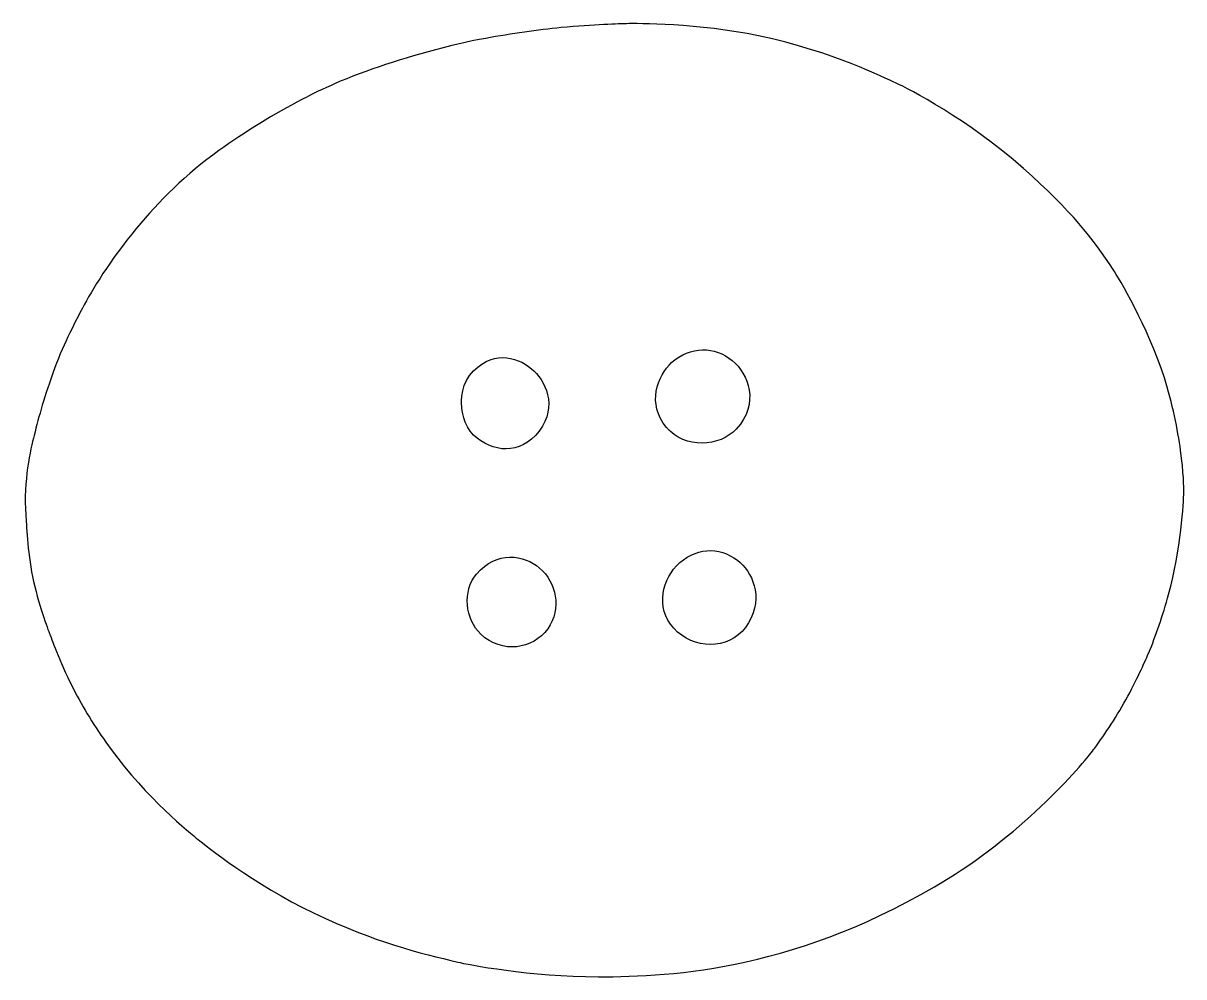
# Model space of a CAD drawing. Header units: centimetres. Extents: x -6.3 to 6.3, y -5.2 to 5.2.
import ezdxf

# ---------------------------------------------------------------- set-up
doc = ezdxf.new("R2010")
doc.units = ezdxf.units.CM
doc.header["$MEASUREMENT"] = 0
doc.layers.add('Camada 1', color=7, linetype='Continuous')

msp = doc.modelspace()

# ---------------------------------------------------------------- linework, layer by layer
at = {"layer": 'Camada 1'}
for points, knots in [([(5.69792, -2.13191), (5.58185, -2.34575), (5.45154, -2.54217), (5.33359, -2.7037), (5.33359, -2.7037), (5.29541, -2.75609), (5.1033, -2.99501), (4.80313, -3.28443), (4.80313, -3.28443), (4.52254, -3.55491), (4.14659, -3.86971), (3.74197, -4.11834), (3.74197, -4.11834), (2.12738, -5.11047), (0.76353, -5.18887), (-0.06938, -5.18887), (-0.06938, -5.18887), (-0.80016, -5.18887), (-1.50414, -5.05147), (-1.59611, -5.02951), (-1.59611, -5.02951), (-2.00677, -4.93066), (-2.49704, -4.8153), (-3.16829, -4.49352), (-3.16829, -4.49352), (-3.81808, -4.18187), (-4.35016, -3.7534), (-4.42466, -3.69321), (-4.42466, -3.69321), (-4.50118, -3.6313), (-4.99283, -3.23556), (-5.372, -2.71269), (-5.372, -2.71269), (-5.52252, -2.50473), (-5.65473, -2.29928), (-5.76081, -2.09412), (-5.76081, -2.09412), (-5.91543, -1.79556), (-6.01515, -1.5237), (-6.03727, -1.46404), (-6.03727, -1.46404), (-6.06098, -1.40065), (-6.16668, -1.12627), (-6.22634, -0.83137), (-6.22634, -0.83137), (-6.28262, -0.55263), (-6.29336, -0.25384), (-6.30034, -0.15973), (-6.30034, -0.15973), (-6.32804, 0.20722), (-6.24742, 0.55547), (-6.20975, 0.70548), (-6.20975, 0.70548), (-6.15482, 0.92064), (-6.10103, 1.12246), (-5.98295, 1.44364), (-5.98295, 1.44364), (-5.88434, 1.71201), (-5.74845, 1.96961), (-5.68363, 2.09115), (-5.68363, 2.09115), (-5.58065, 2.28451), (-5.38722, 2.60857), (-5.09337, 2.96256), (-5.09337, 2.96256), (-4.85686, 3.24733), (-4.55243, 3.55435), (-4.19971, 3.80624), (-4.19971, 3.80624), (-3.91452, 4.00994), (-3.58887, 4.20854), (-3.29518, 4.36242), (-3.29518, 4.36242), (-3.19096, 4.41695), (-2.94207, 4.54824), (-2.5217, 4.69651), (-2.5217, 4.69651), (-2.17123, 4.82015), (-1.67495, 4.96075), (-1.29279, 5.02877), (-1.29279, 5.02877), (-1.00894, 5.07931), (-0.72838, 5.121), (-0.47052, 5.14572), (-0.47052, 5.14572), (-0.11966, 5.17919), (0.1744, 5.18647), (0.23917, 5.18808), (0.23917, 5.18808), (0.345, 5.19083), (1.03149, 5.19353), (1.67506, 5.05605), (1.67506, 5.05605), (2.50643, 4.87854), (3.03978, 4.5997), (3.17358, 4.54204), (3.17358, 4.54204), (3.3055, 4.48513), (3.96688, 4.13778), (4.56076, 3.61232), (4.56076, 3.61232), (5.08299, 3.15038), (5.3189, 2.84447), (5.53758, 2.51089), (5.53758, 2.51089), (5.59547, 2.42196), (5.9099, 1.90192), (6.0945, 1.33278), (6.0945, 1.33278), (6.1825, 1.06018), (6.24055, 0.76512), (6.27111, 0.54371), (6.27111, 0.54371), (6.30471, 0.29908), (6.30606, 0.13903), (6.30606, 0.084), (6.30606, 0.084), (6.30606, -0.01347), (6.27325, -0.54243), (6.1403, -1.02521), (6.1403, -1.02521), (6.07725, -1.2541), (6.00086, -1.48019), (5.92474, -1.6609), (5.92474, -1.6609), (5.89863, -1.72331), (5.80291, -1.93887), (5.69792, -2.13191)], [0, 0, 0, 0, 0.03030303, 0.03030303, 0.03030303, 0.03030303, 0.06060606, 0.06060606, 0.06060606, 0.06060606, 0.09090909, 0.09090909, 0.09090909, 0.09090909, 0.12121212, 0.12121212, 0.12121212, 0.12121212, 0.15151515, 0.15151515, 0.15151515, 0.15151515, 0.18181818, 0.18181818, 0.18181818, 0.18181818, 0.21212121, 0.21212121, 0.21212121, 0.21212121, 0.24242424, 0.24242424, 0.24242424, 0.24242424, 0.27272727, 0.27272727, 0.27272727, 0.27272727, 0.3030303, 0.3030303, 0.3030303, 0.3030303, 0.33333333, 0.33333333, 0.33333333, 0.33333333, 0.36363636, 0.36363636, 0.36363636, 0.36363636, 0.39393939, 0.39393939, 0.39393939, 0.39393939, 0.42424242, 0.42424242, 0.42424242, 0.42424242, 0.45454545, 0.45454545, 0.45454545, 0.45454545, 0.48484848, 0.48484848, 0.48484848, 0.48484848, 0.51515152, 0.51515152, 0.51515152, 0.51515152, 0.54545455, 0.54545455, 0.54545455, 0.54545455, 0.57575758, 0.57575758, 0.57575758, 0.57575758, 0.60606061, 0.60606061, 0.60606061, 0.60606061, 0.63636364, 0.63636364, 0.63636364, 0.63636364, 0.66666667, 0.66666667, 0.66666667, 0.66666667, 0.6969697, 0.6969697, 0.6969697, 0.6969697, 0.72727273, 0.72727273, 0.72727273, 0.72727273, 0.75757576, 0.75757576, 0.75757576, 0.75757576, 0.78787879, 0.78787879, 0.78787879, 0.78787879, 0.81818182, 0.81818182, 0.81818182, 0.81818182, 0.84848485, 0.84848485, 0.84848485, 0.84848485, 0.87878788, 0.87878788, 0.87878788, 0.87878788, 0.90909091, 0.90909091, 0.90909091, 0.90909091, 0.93939394, 0.93939394, 0.93939394, 0.93939394, 1, 1, 1, 1]), ([(0.73095, 1.49831), (0.57516, 1.35626), (0.45959, 1.0477), (0.67354, 0.79182), (0.67354, 0.79182), (0.87473, 0.55245), (1.25467, 0.5814), (1.43488, 0.77473), (1.43488, 0.77473), (1.69301, 1.05244), (1.56421, 1.38023), (1.39122, 1.52075), (1.39122, 1.52075), (1.20075, 1.67542), (0.93389, 1.68352), (0.73095, 1.49831)], [0, 0, 0, 0, 0.2, 0.2, 0.2, 0.2, 0.4, 0.4, 0.4, 0.4, 0.6, 0.6, 0.6, 0.6, 1, 1, 1, 1]), ([(-1.46853, 1.35827), (-1.57801, 1.22471), (-1.55415, 1.00942), (-1.55415, 1.00942), (-1.55415, 1.00942), (-1.55415, 1.00942), (-1.53769, 0.81381), (-1.42461, 0.70824), (-1.42461, 0.70824), (-1.22443, 0.52163), (-0.91973, 0.48072), (-0.71116, 0.7534), (-0.71116, 0.7534), (-0.50285, 1.02626), (-0.64787, 1.30934), (-0.79617, 1.43192), (-0.79617, 1.43192), (-0.96519, 1.57168), (-1.23713, 1.64121), (-1.46853, 1.35827)], [0, 0, 0, 0, 0.16666667, 0.16666667, 0.16666667, 0.16666667, 0.33333333, 0.33333333, 0.33333333, 0.33333333, 0.5, 0.5, 0.5, 0.5, 0.66666667, 0.66666667, 0.66666667, 0.66666667, 1, 1, 1, 1]), ([(0.78374, -0.71594), (0.61012, -0.89506), (0.55347, -1.22518), (0.79498, -1.43513), (0.79498, -1.43513), (1.02803, -1.63833), (1.40297, -1.61822), (1.5692, -1.33401), (1.5692, -1.33401), (1.73658, -1.04818), (1.60502, -0.77383), (1.44715, -0.65326), (1.44715, -0.65326), (1.24805, -0.50123), (0.9822, -0.51046), (0.78374, -0.71594)], [0, 0, 0, 0, 0.2, 0.2, 0.2, 0.2, 0.4, 0.4, 0.4, 0.4, 0.6, 0.6, 0.6, 0.6, 1, 1, 1, 1]), ([(-1.39315, -0.80388), (-1.54841, -0.98525), (-1.51671, -1.29852), (-1.34545, -1.45928), (-1.34545, -1.45928), (-1.11606, -1.67484), (-0.77932, -1.62578), (-0.61729, -1.39877), (-0.61729, -1.39877), (-0.4615, -1.18044), (-0.5254, -0.89352), (-0.70603, -0.73861), (-0.70603, -0.73861), (-0.87541, -0.59306), (-1.17199, -0.54618), (-1.39315, -0.80388)], [0, 0, 0, 0, 0.2, 0.2, 0.2, 0.2, 0.4, 0.4, 0.4, 0.4, 0.6, 0.6, 0.6, 0.6, 1, 1, 1, 1])]:
    msp.add_open_spline(points, degree=3, knots=knots, dxfattribs=at)

doc.saveas('drawing.dxf')
